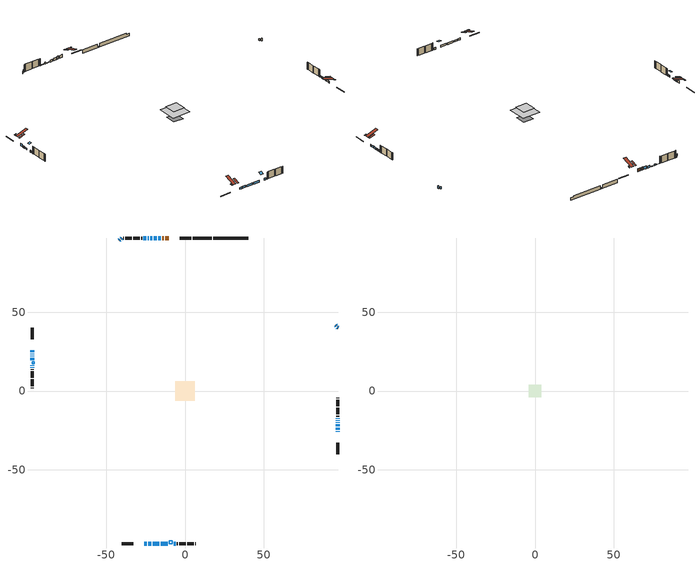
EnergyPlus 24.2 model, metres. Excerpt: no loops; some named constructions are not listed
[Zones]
conditioned space
 floor outside (Floor1 construction): -0.99,-0.99 -0.99,0.99 0.99,0.99 0.99,-0.99 z0.76
 floor outside (Floor2 construction): -1.12,-1.12 -1.12,1.12 1.12,1.12 1.12,-1.12 z0.76
 floor adiabatic (AdiabaticFloorConstruction): -6.33,-6.33 -6.33,6.33 6.33,6.33 6.33,-6.33 z3.2
 floor foundation (Slab1 construction): -3.51,-3.51 -3.51,3.51 3.51,3.51 3.51,-3.51 z-1.68
 floor foundation (Slab1 construction 1): -2.59,-2.59 -2.59,2.59 2.59,2.59 2.59,-2.59 z-1.68
 wall outside (RimJoist1 construction): 3.96,97.21 -3.39,97.21 / -40.26,-97.21 -32.91,-97.21 / -97.21,40.26 -97.21,32.91 / 97.21,-40.26 97.21,-32.91 z0.76:1.06
 wall outside (AdiabaticWallConstruction 1): -10.47,97.21 -12.64,97.21 / -13.56,97.21 -14.39,97.21 z0.76:2.79
 wall outside (AdiabaticWallConstruction): -25.84,-97.21 -24.37,-97.21 / 97.21,-25.84 97.21,-25.52 / -23.44,-97.21 -21.49,-97.21 / -20.56,-97.21 -16.2,-97.21 / -97.21,23.54 -97.21,23.32 / -97.21,22.39 -97.21,21.99 / -7.14,-97.21 -6.03,-97.21 / -97.21,16.26 -97.21,15.89 / -97.21,14.97 -97.21,14.79 / 97.21,-20.17 97.21,-19.95 / 97.21,-19.03 97.21,-18.63 / 97.21,-17.7 97.21,-17.21 z0.76:1.98; -15.32,97.21 -17.07,97.21 / 97.21,40.26 96.83,40.64 / -40.26,97.21 -40.64,96.83 / -97.21,25.84 -97.21,24.46 z0.76:2.51; 97.21,-24.59 97.21,-23.42 / -18,97.21 -19.78,97.21 / 96.17,41.3 95.79,41.68 / -41.3,96.17 -41.68,95.79 z0.76:2.06; -20.71,97.21 -22,97.21 z0.76:1.14; -15.27,-97.21 -11.01,-97.21 z0.76:2.08; -97.21,21.06 -97.21,19.64 z0.76:1.75; -22.93,97.21 -23.7,97.21 z0.76:1.83; -24.62,97.21 -26.38,97.21 z0.76:1.04; 97.21,-22.5 97.21,-21.1 z0.76:2.16
 wall outside (Wall1 construction): -27.3,97.21 -27.81,97.21 / -5.1,-97.21 -4.59,-97.21 / -97.21,13.86 -97.21,13.36 / 97.21,-16.28 97.21,-15.78 z0.76:5.64
 wall outside (Wall2 construction): -28.74,97.21 -32.9,97.21 / -3.66,-97.21 0.5,-97.21 / -97.21,12.43 -97.21,8.26 / 97.21,-14.85 97.21,-10.69 z0.76:5.64
 wall outside (Wall3 construction): -33.83,97.21 -38.12,97.21 / 1.43,-97.21 5.72,-97.21 / -97.21,7.34 -97.21,3.05 / 97.21,-9.76 97.21,-5.47 z0.76:5.64
 wall outside (Wall4 construction): -39.05,97.21 -39.33,97.21 / 6.64,-97.21 6.93,-97.21 / -97.21,2.12 -97.21,1.83 / 97.21,-4.54 97.21,-4.25 z0.76:5.64
 wall foundation (FoundationWall1 construction): 18.01,97.21,-1.68 18.01,97.21,0.76 38.04,97.21,0.76 38.04,97.21,0.01 40.26,97.21,0.01 40.26,97.21,-1.68
 wall foundation (FoundationWall3 construction): 4.89,97.21,-1.68 4.89,97.21,0.76 15.86,97.21,0.76 15.86,97.21,-0.89 17.08,97.21,-0.89 17.08,97.21,-1.68
 window (WindowConstruction 20): -25.84,-97.21 -24.37,-97.21 z0.76:1.98
 window (WindowConstruction 4): 97.21,-25.84 97.21,-25.52 z0.76:1.98
 window (WindowConstruction 5): -15.32,97.21 -17.07,97.21 z0.76:2.51
 window (WindowConstruction 6): 97.21,40.26 96.83,40.64 z0.76:2.51
 window (WindowConstruction 7): -40.26,97.21 -40.64,96.83 z0.76:2.51
 window (WindowConstruction 8): -23.44,-97.21 -21.49,-97.21 z0.76:1.98
 window (WindowConstruction 9): -20.56,-97.21 -16.2,-97.21 z0.76:1.98
 window (WindowConstruction 10): -97.21,25.84 -97.21,24.46 z0.76:2.51
 window (WindowConstruction 11): -97.21,23.53 -97.21,23.32 z0.76:1.98
 window (WindowConstruction 12): -97.21,22.39 -97.21,21.99 z0.76:1.98
 window (WindowConstruction 13): 97.21,-24.59 97.21,-23.42 z0.76:2.06
 window (WindowConstruction 14): -18,97.21 -19.78,97.21 z0.76:2.06
 window (WindowConstruction 15): -20.71,97.21 -22,97.21 z0.76:1.14
 window (WindowConstruction 16): 96.17,41.3 95.79,41.68 z0.76:2.06
 window (WindowConstruction 17): -41.3,96.17 -41.68,95.79 z0.76:2.06
 window (WindowConstruction 18): -15.27,-97.21 -11.01,-97.21 z0.76:2.08
 window (WindowConstruction 19): -97.21,21.06 -97.21,19.64 z0.76:1.75
 window (WindowConstruction 21): -22.93,97.21 -23.69,97.21 z0.76:1.83
 window (WindowConstruction 23): -7.14,-97.21 -6.03,-97.21 z0.76:1.98
 window (WindowConstruction 24): -97.21,16.26 -97.21,15.89 z0.76:1.98
 window (WindowConstruction 25): -97.21,14.96 -97.21,14.79 z0.76:1.98
 window (WindowConstruction 22): -24.62,97.21 -26.38,97.21 z0.76:1.04
 window (WindowConstruction): 97.21,-22.5 97.21,-21.1 z0.76:2.16
 window (WindowConstruction 1): 97.21,-20.17 97.21,-19.96 z0.76:1.98
 window (WindowConstruction 2): 97.21,-19.03 97.21,-18.63 z0.76:1.98
 window (WindowConstruction 3): 97.21,-17.7 97.21,-17.21 z0.76:1.98
 door (Door): -10.47,97.21 -12.64,97.21 z0.76:2.79
 door (Door 1): -13.57,97.21 -14.39,97.21 z0.76:2.79
 ceiling adiabatic (AdiabaticFloorConstruction): 6.33,-6.33 6.33,6.33 -6.33,6.33 -6.33,-6.33 z3.2
 roof outside (Roof1 construction): -4.63,97.21,5.64 -4.63,96.03,6.03 -4.32,96.03,6.03 -4.32,97.21,5.64; -31.67,-97.21,5.64 -31.67,-96.03,6.03 -31.98,-96.03,6.03 -31.98,-97.21,5.64; -97.21,31.67,5.64 -96.03,31.67,6.03 -96.03,31.98,6.03 -97.21,31.98,5.64; 97.21,-31.67,5.64 96.03,-31.67,6.03 96.03,-31.98,6.03 97.21,-31.98,5.64
 roof outside (Roof3 construction): -9.54,97.21,5.64 -9.54,93.28,6.94 -8.5,93.28,6.94 -8.5,97.21,5.64; -26.76,-97.21,5.64 -26.76,-93.28,6.94 -27.8,-93.28,6.94 -27.8,-97.21,5.64; -97.21,26.76,5.64 -93.28,26.76,6.94 -93.28,27.8,6.94 -97.21,27.8,5.64; 97.21,-26.76,5.64 93.28,-26.76,6.94 93.28,-27.8,6.94 97.21,-27.8,5.64
 roof outside (AdiabaticRoofConstruction): -8.07,-97.21,5.64 -8.07,-95.3,6.27 -10.08,-95.3,6.27 -10.08,-97.21,5.64; -97.21,17.19,5.64 -95.76,17.19,6.12 -95.76,18.71,6.12 -97.21,18.71,5.64
 skylight (SkylightConstruction): -8.07,-97.21,5.64 -8.07,-95.3,6.27 -10.08,-95.3,6.27 -10.08,-97.21,5.64
 skylight (SkylightConstruction 1): -97.21,17.19,5.64 -95.76,17.19,6.12 -95.76,18.71,6.12 -97.21,18.71,5.64
attic - vented
 floor to conditioned space (Floor3 construction Reversed): -3.92,-3.92 -3.92,3.92 3.92,3.92 3.92,-3.92 z5.64
 roof outside (Roof2 construction): -7.57,97.21,5.64 -7.57,89.56,8.19 -5.56,89.56,8.19 -5.56,97.21,5.64; -28.73,-97.21,5.64 -28.73,-89.56,8.19 -30.74,-89.56,8.19 -30.74,-97.21,5.64; -97.21,28.73,5.64 -89.56,28.73,8.19 -89.56,30.74,8.19 -97.21,30.74,5.64; 97.21,-28.73,5.64 89.56,-28.73,8.19 89.56,-30.74,8.19 97.21,-30.74,5.64
[Schedule:Day:Interval]
mech vent bath fan 1 schedule day: No, 07:00, 0, 08:00, 1, 09:00, 0.2, 24:00, 0
mech vent bath fan 1 schedule default day; mech vent range fan 0 schedule default day; misc plug loads schedule default day; general water use schedule default day; clothes dryer exhaust 0 schedule default day; cooling season schedule day; cooling season schedule day 2; cooling season schedule default day; exterior lighting schedule default day; natural vent schedule default day: No, 24:00, 0
mech vent range fan 0 schedule day: No, 18:00, 0, 19:00, 1, 20:00, 0.2, 24:00, 0
misc plug loads schedule day: No, 06:00, 0.705882, 07:00, 0.745098, 08:00, 0.803922, 15:00, 0.823529, 16:00, 0.862745, 17:00, 0.921569, 18:00, 0.980392, 19:00, 1, 20:00, 0.980392, 21:00, 0.941176, 22:00, 0.862745, 23:00, 0.784314, 24:00, 0.72549
general water use schedule day: No, 01:00, 0.315068, 03:00, 0.287671, 04:00, 0.342466, 05:00, 0.369863, 06:00, 0.520548, 07:00, 0.60274, 08:00, 0.534247, 10:00, 0.506849, 11:00, 0.465753, 14:00, 0.479452, 15:00, 0.534247, 16:00, 0.589041, 17:00, 0.69863, 18:00, 0.876712, 19:00, 0.890411, 20:00, 0.986301, 21:00, 1, 22:00, 0.863014, 23:00, 0.616438, 24:00, 0.465753
clothes dryer exhaust 0 schedule day: No, 01:00, 0.123457, 02:00, 0.0740741, 03:00, 0.0493827, 04:00, 0.0246914, 05:00, 0.0493827, 06:00, 0.0740741, 07:00, 0.197531, 08:00, 0.395062, 09:00, 0.592593, 10:00, 0.839506, 11:00, 0.962963, 12:00, 1, 13:00, 0.91358, 14:00, 0.82716, 15:00, 0.716049, 16:00, 0.753086, 17:00, 0.679012, 18:00, 0.666667, 20:00, 0.62963, 21:00, 0.641975, 22:00, 0.666667, 23:00, 0.54321, 24:00, 0.296296
cooling season schedule day 1: No, 24:00, 1
exterior lighting schedule day: No, 01:00, 0.566667, 03:00, 0.524167, 05:00, 0.495833, 06:00, 0.5525, 07:00, 0.623333, 08:00, 0.580833, 09:00, 0.439167, 10:00, 0.354167, 12:00, 0.34, 13:00, 0.354167, 14:00, 0.396667, 15:00, 0.425, 16:00, 0.495833, 17:00, 0.623333, 18:00, 0.793333, 19:00, 0.906667, 20:00, 0.963333, 21:00, 0.991667, 22:00, 0.920833, 23:00, 0.793333, 24:00, 0.665833
exterior lighting schedule day 1: No, 01:00, 0.528571, 03:00, 0.488929, 05:00, 0.4625, 06:00, 0.515357, 07:00, 0.581429, 08:00, 0.541786, 09:00, 0.409643, 10:00, 0.330357, 12:00, 0.317143, 13:00, 0.330357, 14:00, 0.37, 15:00, 0.396429, 16:00, 0.4625, 17:00, 0.581429, 18:00, 0.74, 19:00, 0.845714, 20:00, 0.898571, 21:00, 0.925, 22:00, 0.858929, 23:00, 0.74, 24:00, 0.621071
exterior lighting schedule day 10: No, 01:00, 0.552381, 03:00, 0.510952, 05:00, 0.483333, 06:00, 0.538571, 07:00, 0.607619, 08:00, 0.56619, 09:00, 0.428095, 10:00, 0.345238, 12:00, 0.331429, 13:00, 0.345238, 14:00, 0.386667, 15:00, 0.414286, 16:00, 0.483333, 17:00, 0.607619, 18:00, 0.773333, 19:00, 0.88381, 20:00, 0.939048, 21:00, 0.966667, 22:00, 0.897619, 23:00, 0.773333, 24:00, 0.649048
exterior lighting schedule day 11: No, 01:00, 0.571429, 03:00, 0.528571, 05:00, 0.5, 06:00, 0.557143, 07:00, 0.628571, 08:00, 0.585714, 09:00, 0.442857, 10:00, 0.357143, 12:00, 0.342857, 13:00, 0.357143, 14:00, 0.4, 15:00, 0.428571, 16:00, 0.5, 17:00, 0.628571, 18:00, 0.8, 19:00, 0.914286, 20:00, 0.971429, 21:00, 1, 22:00, 0.928571, 23:00, 0.8, 24:00, 0.671429
exterior lighting schedule day 2: No, 01:00, 0.485714, 03:00, 0.449286, 05:00, 0.425, 06:00, 0.473571, 07:00, 0.534286, 08:00, 0.497857, 09:00, 0.376429, 10:00, 0.303571, 12:00, 0.291429, 13:00, 0.303571, 14:00, 0.34, 15:00, 0.364286, 16:00, 0.425, 17:00, 0.534286, 18:00, 0.68, 19:00, 0.777143, 20:00, 0.825714, 21:00, 0.85, 22:00, 0.789286, 23:00, 0.68, 24:00, 0.570714
exterior lighting schedule day 3: No, 01:00, 0.442857, 03:00, 0.409643, 05:00, 0.3875, 06:00, 0.431786, 07:00, 0.487143, 08:00, 0.453929, 09:00, 0.343214, 10:00, 0.276786, 12:00, 0.265714, 13:00, 0.276786, 14:00, 0.31, 15:00, 0.332143, 16:00, 0.3875, 17:00, 0.487143, 18:00, 0.62, 19:00, 0.708571, 20:00, 0.752857, 21:00, 0.775, 22:00, 0.719643, 23:00, 0.62, 24:00, 0.520357
exterior lighting schedule day 4: No, 01:00, 0.4, 03:00, 0.37, 05:00, 0.35, 06:00, 0.39, 07:00, 0.44, 08:00, 0.41, 09:00, 0.31, 10:00, 0.25, 12:00, 0.24, 13:00, 0.25, 14:00, 0.28, 15:00, 0.3, 16:00, 0.35, 17:00, 0.44, 18:00, 0.56, 19:00, 0.64, 20:00, 0.68, 21:00, 0.7, 22:00, 0.65, 23:00, 0.56, 24:00, 0.47
exterior lighting schedule day 5: No, 01:00, 0.380952, 03:00, 0.352381, 05:00, 0.333333, 06:00, 0.371429, 07:00, 0.419048, 08:00, 0.390476, 09:00, 0.295238, 10:00, 0.238095, 12:00, 0.228571, 13:00, 0.238095, 14:00, 0.266667, 15:00, 0.285714, 16:00, 0.333333, 17:00, 0.419048, 18:00, 0.533333, 19:00, 0.609524, 20:00, 0.647619, 21:00, 0.666667, 22:00, 0.619048, 23:00, 0.533333, 24:00, 0.447619
exterior lighting schedule day 6: No, 01:00, 0.390476, 03:00, 0.36119, 05:00, 0.341667, 06:00, 0.380714, 07:00, 0.429524, 08:00, 0.400238, 09:00, 0.302619, 10:00, 0.244048, 12:00, 0.234286, 13:00, 0.244048, 14:00, 0.273333, 15:00, 0.292857, 16:00, 0.341667, 17:00, 0.429524, 18:00, 0.546667, 19:00, 0.624762, 20:00, 0.66381, 21:00, 0.683333, 22:00, 0.634524, 23:00, 0.546667, 24:00, 0.45881
exterior lighting schedule day 7: No, 01:00, 0.419048, 03:00, 0.387619, 05:00, 0.366667, 06:00, 0.408571, 07:00, 0.460952, 08:00, 0.429524, 09:00, 0.324762, 10:00, 0.261905, 12:00, 0.251429, 13:00, 0.261905, 14:00, 0.293333, 15:00, 0.314286, 16:00, 0.366667, 17:00, 0.460952, 18:00, 0.586667, 19:00, 0.670476, 20:00, 0.712381, 21:00, 0.733333, 22:00, 0.680952, 23:00, 0.586667, 24:00, 0.492381
exterior lighting schedule day 8: No, 01:00, 0.466667, 03:00, 0.431667, 05:00, 0.408333, 06:00, 0.455, 07:00, 0.513333, 08:00, 0.478333, 09:00, 0.361667, 10:00, 0.291667, 12:00, 0.28, 13:00, 0.291667, 14:00, 0.326667, 15:00, 0.35, 16:00, 0.408333, 17:00, 0.513333, 18:00, 0.653333, 19:00, 0.746667, 20:00, 0.793333, 21:00, 0.816667, 22:00, 0.758333, 23:00, 0.653333, 24:00, 0.548333
exterior lighting schedule day 9: No, 01:00, 0.509524, 03:00, 0.47131, 05:00, 0.445833, 06:00, 0.496786, 07:00, 0.560476, 08:00, 0.522262, 09:00, 0.394881, 10:00, 0.318452, 12:00, 0.305714, 13:00, 0.318452, 14:00, 0.356667, 15:00, 0.382143, 16:00, 0.445833, 17:00, 0.560476, 18:00, 0.713333, 19:00, 0.815238, 20:00, 0.86619, 21:00, 0.891667, 22:00, 0.827976, 23:00, 0.713333, 24:00, 0.59869
[Schedule:Week:Daily]
mech vent bath fan 1 schedule Week Rule - Jan1-Dec31: mech vent bath fan 1 schedule day, mech vent bath fan 1 schedule day, mech vent bath fan 1 schedule day, mech vent bath fan 1 schedule day, mech vent bath fan 1 schedule day, mech vent bath fan 1 schedule day, mech vent bath fan 1 schedule day, mech vent bath fan 1 schedule default day, mech vent bath fan 1 schedule default day, mech vent bath fan 1 schedule default day, mech vent bath fan 1 schedule default day, mech vent bath fan 1 schedule default day
mech vent range fan 0 schedule Week Rule - Jan1-Dec31: mech vent range fan 0 schedule day, mech vent range fan 0 schedule day, mech vent range fan 0 schedule day, mech vent range fan 0 schedule day, mech vent range fan 0 schedule day, mech vent range fan 0 schedule day, mech vent range fan 0 schedule day, mech vent range fan 0 schedule default day, mech vent range fan 0 schedule default day, mech vent range fan 0 schedule default day, mech vent range fan 0 schedule default day, mech vent range fan 0 schedule default day
misc plug loads schedule Week Rule - Jan1-Dec31: misc plug loads schedule day, misc plug loads schedule day, misc plug loads schedule day, misc plug loads schedule day, misc plug loads schedule day, misc plug loads schedule day, misc plug loads schedule day, misc plug loads schedule default day, misc plug loads schedule default day, misc plug loads schedule default day, misc plug loads schedule default day, misc plug loads schedule default day
general water use schedule Week Rule - Jan1-Dec31: general water use schedule day, general water use schedule day, general water use schedule day, general water use schedule day, general water use schedule day, general water use schedule day, general water use schedule day, general water use schedule default day, general water use schedule default day, general water use schedule default day, general water use schedule default day, general water use schedule default day
clothes dryer exhaust 0 schedule Week Rule - Jan1-Dec31: clothes dryer exhaust 0 schedule day, clothes dryer exhaust 0 schedule day, clothes dryer exhaust 0 schedule day, clothes dryer exhaust 0 schedule day, clothes dryer exhaust 0 schedule day, clothes dryer exhaust 0 schedule day, clothes dryer exhaust 0 schedule day, clothes dryer exhaust 0 schedule default day, clothes dryer exhaust 0 schedule default day, clothes dryer exhaust 0 schedule default day, clothes dryer exhaust 0 schedule default day, clothes dryer exhaust 0 schedule default day
cooling season schedule Week Rule - Jan1-May26: cooling season schedule day, cooling season schedule day, cooling season schedule day, cooling season schedule day, cooling season schedule day, cooling season schedule day, cooling season schedule day, cooling season schedule default day, cooling season schedule default day, cooling season schedule default day, cooling season schedule default day, cooling season schedule default day
cooling season schedule Week Rule - May27-Jun2: cooling season schedule day, cooling season schedule day, cooling season schedule day, cooling season schedule day, cooling season schedule day, cooling season schedule day 1, cooling season schedule day 1, cooling season schedule default day, cooling season schedule default day, cooling season schedule default day, cooling season schedule default day, cooling season schedule default day
cooling season schedule Week Rule - Jun3-Aug25: cooling season schedule day 1, cooling season schedule day 1, cooling season schedule day 1, cooling season schedule day 1, cooling season schedule day 1, cooling season schedule day 1, cooling season schedule day 1, cooling season schedule default day, cooling season schedule default day, cooling season schedule default day, cooling season schedule default day, cooling season schedule default day
cooling season schedule Week Rule - Aug26-Sep1: cooling season schedule day 1, cooling season schedule day 1, cooling season schedule day 1, cooling season schedule day 1, cooling season schedule day 1, cooling season schedule day 1, cooling season schedule day 2, cooling season schedule default day, cooling season schedule default day, cooling season schedule default day, cooling season schedule default day, cooling season schedule default day
cooling season schedule Week Rule - Sep2-Dec31: cooling season schedule day 2, cooling season schedule day 2, cooling season schedule day 2, cooling season schedule day 2, cooling season schedule day 2, cooling season schedule day 2, cooling season schedule day 2, cooling season schedule default day, cooling season schedule default day, cooling season schedule default day, cooling season schedule default day, cooling season schedule default day
exterior lighting schedule Week Rule - Jan1-Jan27: exterior lighting schedule day, exterior lighting schedule day, exterior lighting schedule day, exterior lighting schedule day, exterior lighting schedule day, exterior lighting schedule day, exterior lighting schedule day, exterior lighting schedule default day, exterior lighting schedule default day, exterior lighting schedule default day, exterior lighting schedule default day, exterior lighting schedule default day
exterior lighting schedule Week Rule - Jan28-Feb3: exterior lighting schedule day, exterior lighting schedule day, exterior lighting schedule day, exterior lighting schedule day, exterior lighting schedule day 1, exterior lighting schedule day 1, exterior lighting schedule day 1, exterior lighting schedule default day, exterior lighting schedule default day, exterior lighting schedule default day, exterior lighting schedule default day, exterior lighting schedule default day
exterior lighting schedule Week Rule - Feb4-Feb24: exterior lighting schedule day 1, exterior lighting schedule day 1, exterior lighting schedule day 1, exterior lighting schedule day 1, exterior lighting schedule day 1, exterior lighting schedule day 1, exterior lighting schedule day 1, exterior lighting schedule default day, exterior lighting schedule default day, exterior lighting schedule default day, exterior lighting schedule default day, exterior lighting schedule default day
exterior lighting schedule Week Rule - Feb25-Mar3: exterior lighting schedule day 1, exterior lighting schedule day 1, exterior lighting schedule day 1, exterior lighting schedule day 1, exterior lighting schedule day 2, exterior lighting schedule day 2, exterior lighting schedule day 2, exterior lighting schedule default day, exterior lighting schedule default day, exterior lighting schedule default day, exterior lighting schedule default day, exterior lighting schedule default day
exterior lighting schedule Week Rule - Mar4-Mar31: exterior lighting schedule day 2, exterior lighting schedule day 2, exterior lighting schedule day 2, exterior lighting schedule day 2, exterior lighting schedule day 2, exterior lighting schedule day 2, exterior lighting schedule day 2, exterior lighting schedule default day, exterior lighting schedule default day, exterior lighting schedule default day, exterior lighting schedule default day, exterior lighting schedule default day
exterior lighting schedule Week Rule - Apr1-Apr28: exterior lighting schedule day 3, exterior lighting schedule day 3, exterior lighting schedule day 3, exterior lighting schedule day 3, exterior lighting schedule day 3, exterior lighting schedule day 3, exterior lighting schedule day 3, exterior lighting schedule default day, exterior lighting schedule default day, exterior lighting schedule default day, exterior lighting schedule default day, exterior lighting schedule default day
exterior lighting schedule Week Rule - Apr29-May5: exterior lighting schedule day 3, exterior lighting schedule day 3, exterior lighting schedule day 4, exterior lighting schedule day 4, exterior lighting schedule day 4, exterior lighting schedule day 4, exterior lighting schedule day 4, exterior lighting schedule default day, exterior lighting schedule default day, exterior lighting schedule default day, exterior lighting schedule default day, exterior lighting schedule default day
exterior lighting schedule Week Rule - May6-May26: exterior lighting schedule day 4, exterior lighting schedule day 4, exterior lighting schedule day 4, exterior lighting schedule day 4, exterior lighting schedule day 4, exterior lighting schedule day 4, exterior lighting schedule day 4, exterior lighting schedule default day, exterior lighting schedule default day, exterior lighting schedule default day, exterior lighting schedule default day, exterior lighting schedule default day
exterior lighting schedule Week Rule - May27-Jun2: exterior lighting schedule day 4, exterior lighting schedule day 4, exterior lighting schedule day 4, exterior lighting schedule day 4, exterior lighting schedule day 4, exterior lighting schedule day 5, exterior lighting schedule day 5, exterior lighting schedule default day, exterior lighting schedule default day, exterior lighting schedule default day, exterior lighting schedule default day, exterior lighting schedule default day
exterior lighting schedule Week Rule - Jun3-Jun30: exterior lighting schedule day 5, exterior lighting schedule day 5, exterior lighting schedule day 5, exterior lighting schedule day 5, exterior lighting schedule day 5, exterior lighting schedule day 5, exterior lighting schedule day 5, exterior lighting schedule default day, exterior lighting schedule default day, exterior lighting schedule default day, exterior lighting schedule default day, exterior lighting schedule default day
exterior lighting schedule Week Rule - Jul1-Jul28: exterior lighting schedule day 6, exterior lighting schedule day 6, exterior lighting schedule day 6, exterior lighting schedule day 6, exterior lighting schedule day 6, exterior lighting schedule day 6, exterior lighting schedule day 6, exterior lighting schedule default day, exterior lighting schedule default day, exterior lighting schedule default day, exterior lighting schedule default day, exterior lighting schedule default day
exterior lighting schedule Week Rule - Jul29-Aug4: exterior lighting schedule day 6, exterior lighting schedule day 6, exterior lighting schedule day 6, exterior lighting schedule day 7, exterior lighting schedule day 7, exterior lighting schedule day 7, exterior lighting schedule day 7, exterior lighting schedule default day, exterior lighting schedule default day, exterior lighting schedule default day, exterior lighting schedule default day, exterior lighting schedule default day
exterior lighting schedule Week Rule - Aug5-Aug25: exterior lighting schedule day 7, exterior lighting schedule day 7, exterior lighting schedule day 7, exterior lighting schedule day 7, exterior lighting schedule day 7, exterior lighting schedule day 7, exterior lighting schedule day 7, exterior lighting schedule default day, exterior lighting schedule default day, exterior lighting schedule default day, exterior lighting schedule default day, exterior lighting schedule default day
exterior lighting schedule Week Rule - Aug26-Sep1: exterior lighting schedule day 7, exterior lighting schedule day 7, exterior lighting schedule day 7, exterior lighting schedule day 7, exterior lighting schedule day 7, exterior lighting schedule day 7, exterior lighting schedule day 8, exterior lighting schedule default day, exterior lighting schedule default day, exterior lighting schedule default day, exterior lighting schedule default day, exterior lighting schedule default day
exterior lighting schedule Week Rule - Sep2-Sep29: exterior lighting schedule day 8, exterior lighting schedule day 8, exterior lighting schedule day 8, exterior lighting schedule day 8, exterior lighting schedule day 8, exterior lighting schedule day 8, exterior lighting schedule day 8, exterior lighting schedule default day, exterior lighting schedule default day, exterior lighting schedule default day, exterior lighting schedule default day, exterior lighting schedule default day
exterior lighting schedule Week Rule - Sep30-Oct6: exterior lighting schedule day 8, exterior lighting schedule day 9, exterior lighting schedule day 9, exterior lighting schedule day 9, exterior lighting schedule day 9, exterior lighting schedule day 9, exterior lighting schedule day 9, exterior lighting schedule default day, exterior lighting schedule default day, exterior lighting schedule default day, exterior lighting schedule default day, exterior lighting schedule default day
exterior lighting schedule Week Rule - Oct7-Oct27: exterior lighting schedule day 9, exterior lighting schedule day 9, exterior lighting schedule day 9, exterior lighting schedule day 9, exterior lighting schedule day 9, exterior lighting schedule day 9, exterior lighting schedule day 9, exterior lighting schedule default day, exterior lighting schedule default day, exterior lighting schedule default day, exterior lighting schedule default day, exterior lighting schedule default day
exterior lighting schedule Week Rule - Oct28-Nov3: exterior lighting schedule day 9, exterior lighting schedule day 9, exterior lighting schedule day 9, exterior lighting schedule day 9, exterior lighting schedule day 10, exterior lighting schedule day 10, exterior lighting schedule day 10, exterior lighting schedule default day, exterior lighting schedule default day, exterior lighting schedule default day, exterior lighting schedule default day, exterior lighting schedule default day
exterior lighting schedule Week Rule - Nov4-Nov24: exterior lighting schedule day 10, exterior lighting schedule day 10, exterior lighting schedule day 10, exterior lighting schedule day 10, exterior lighting schedule day 10, exterior lighting schedule day 10, exterior lighting schedule day 10, exterior lighting schedule default day, exterior lighting schedule default day, exterior lighting schedule default day, exterior lighting schedule default day, exterior lighting schedule default day
exterior lighting schedule Week Rule - Nov25-Dec1: exterior lighting schedule day 10, exterior lighting schedule day 10, exterior lighting schedule day 10, exterior lighting schedule day 10, exterior lighting schedule day 10, exterior lighting schedule day 10, exterior lighting schedule day 11, exterior lighting schedule default day, exterior lighting schedule default day, exterior lighting schedule default day, exterior lighting schedule default day, exterior lighting schedule default day
exterior lighting schedule Week Rule - Dec2-Dec31: exterior lighting schedule day 11, exterior lighting schedule day 11, exterior lighting schedule day 11, exterior lighting schedule day 11, exterior lighting schedule day 11, exterior lighting schedule day 11, exterior lighting schedule day 11, exterior lighting schedule default day, exterior lighting schedule default day, exterior lighting schedule default day, exterior lighting schedule default day, exterior lighting schedule default day
natural vent schedule Week Rule - Jan1-Dec31: natural vent schedule default day, natural vent schedule default day, natural vent schedule default day, natural vent schedule default day, natural vent schedule default day, natural vent schedule default day, natural vent schedule default day, natural vent schedule default day, natural vent schedule default day, natural vent schedule default day, natural vent schedule default day, natural vent schedule default day
[Schedule:Year]
clothes dryer exhaust 0 schedule: clothes dryer exhaust 0 schedule Week Rule - Jan1-Dec31, 1, 1, 12, 31
cooling season schedule: cooling season schedule Week Rule - Jan1-May26, 1, 1, 5, 26, cooling season schedule Week Rule - May27-Jun2, 5, 27, 6, 2, cooling season schedule Week Rule - Jun3-Aug25, 6, 3, 8, 25, cooling season schedule Week Rule - Aug26-Sep1, 8, 26, 9, 1, cooling season schedule Week Rule - Sep2-Dec31, 9, 2, 12, 31
natural vent schedule: natural vent schedule Week Rule - Jan1-Dec31, 1, 1, 12, 31
